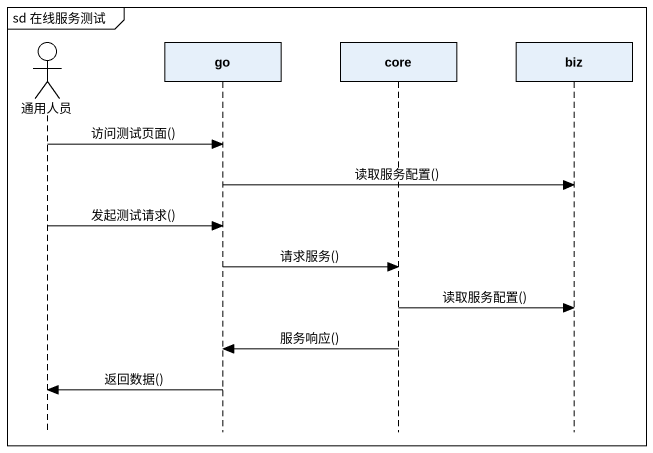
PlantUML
@startuml
mainframe sd 在线服务测试
hide footbox
actor 通用人员
participant go
participant core
participant biz

通用人员 -> go : 访问测试页面()
go -> biz : 读取服务配置()
通用人员 -> go : 发起测试请求()
go -> core : 请求服务()
core -> biz : 读取服务配置()
core -> go : 服务响应()
go -> 通用人员 : 返回数据()
@enduml
